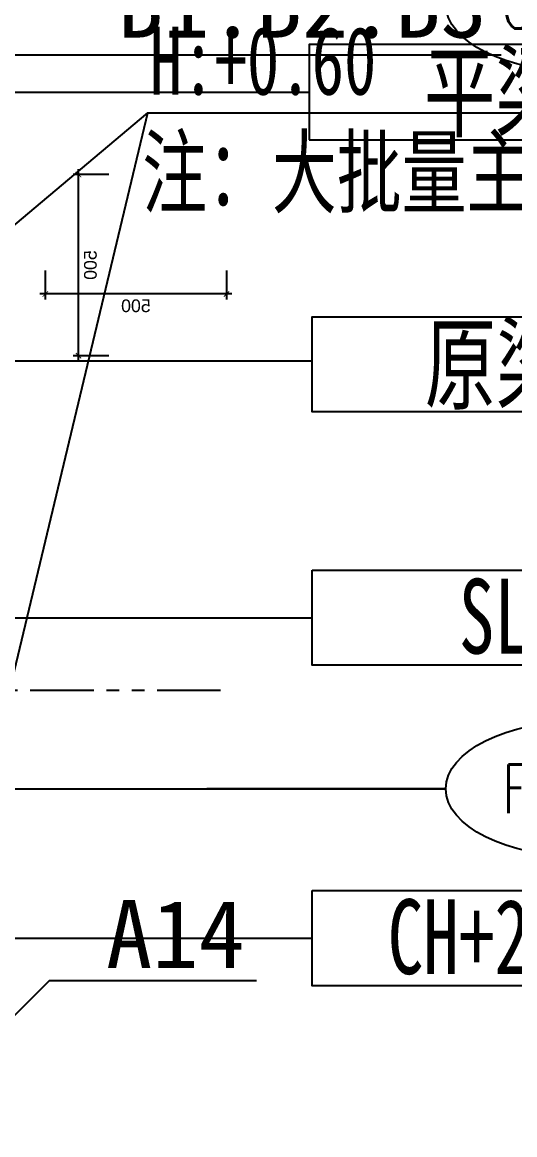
# Model space of a CAD drawing. Header units: millimetres. Extents: x -235126 to 312941, y -228449 to 114042.
# Drawn here: x 3377 to 4737, y -142261 to -139191 of the extents above; entities that cross this region are included whole.
import ezdxf
from ezdxf.enums import TextEntityAlignment as Align

# ---------------------------------------------------------------- set-up
doc = ezdxf.new("R2010")
doc.units = ezdxf.units.MM
doc.header["$LTSCALE"] = 800
doc.linetypes.add('PHANTOM2', pattern=[1.25, 0.625, -0.125, 0.125, -0.125, 0.125, -0.125])
doc.layers.get('DEFPOINTS').update_dxf_attribs({"color": 250})
for name, color, linetype in [('EQUIP-插座', 3, 'Continuous'), ('EQUIP-照明', 3, 'Continuous'), ('FC-BHTACH1-地坪铺砌文字标注', 7, 'Continuous'), ('FF-FURN1-活动家具', 1, 'Continuous'), ('RC-DIM2-灯具尺寸', 7, 'Continuous'), ('RC-天花标高', 7, 'Continuous')]:
    doc.layers.add(name, color=color, linetype=linetype)
doc.styles.get("Standard").update_dxf_attribs({"font": 'arial.ttf'})
doc.styles.add('TXT', font='txt.shx')
doc.styles.add('宋-ZY', font='')
doc.styles.add('宋-图框', font='', dxfattribs={"width": 0.7})
doc.styles.get('宋-ZY').set_extended_font_data('SimSun')
doc.styles.get('宋-图框').set_extended_font_data('SimSun')
doc.dimstyles.new('1比75', dxfattribs={"dimscale": 75, "dimtxt": 2.5, "dimasz": 1, "dimexe": 1, "dimexo": 1.5, "dimgap": 0.5, "dimtad": 1, "dimdec": 0, "dimzin": 0, "dimdsep": 46, "dimtxsty": '宋-图框', "dimblk": 'ARCHTICK', "dimcen": 0.09, "dimdle": 1, "dimclrd": 8, "dimclre": 8, "dimclrt": 2, "dimadec": 0, "dimazin": 0, "dimtfac": 1, "dimtdec": 0, "dimtix": 1, "dimtmove": 2, "dimatfit": 3, "dimldrblk": 'DOT', "dimfxl": 1, "dimtolj": 1, "dimtzin": 0, "dimlwd": -1, "dimlwe": -1, "dimarcsym": 0})
doc.dimstyles.new('1：10', dxfattribs={"dimscale": 10, "dimtxt": 3.5, "dimasz": 1.5, "dimexe": 1.5, "dimexo": 1.5, "dimgap": 1.5, "dimtad": 1, "dimdec": 0, "dimzin": 0, "dimdsep": 46, "dimtxsty": 'Standard', "dimblk": 'ARCHTICK', "dimcen": 0, "dimdle": 1.5, "dimclrd": 8, "dimclre": 8, "dimclrt": 7, "dimadec": 0, "dimazin": 0, "dimtfac": 1, "dimtdec": 0, "dimtmove": 2, "dimatfit": 3, "dimldrblk": 'DOT', "dimfxl": 1, "dimtolj": 1, "dimtzin": 0, "dimarcsym": 0})

# ---------------------------------------------------------------- blocks, each defined once
blk = doc.blocks.new('_ArchTick')
at = {"color": 0, "linetype": 'ByBlock', "const_width": 0.15}
blk.add_lwpolyline([(-0.5, -0.5), (0.5, 0.5)], dxfattribs=at)
blk = doc.blocks.new('*D192')
at = {"layer": 'DEFPOINTS', "color": 8, "lineweight": -2, "transparency": 16777216}
for p, q in [((51188.9, 19229), (51188.9, 19308.7)), ((51688.9, 19229), (51688.9, 19308.7)), ((51173.9, 19293.7), (51703.9, 19293.7))]:
    blk.add_line(p, q, dxfattribs=at)
at = {"layer": 'DEFPOINTS', "color": 0, "transparency": 16777216}
for p in [(51688.9, 19293.7), (51188.9, 19214), (51688.9, 19214)]:
    blk.add_point(p, dxfattribs=at)
at = {"layer": 'DEFPOINTS', "color": 8, "lineweight": -2, "transparency": 16777216, "xscale": 15, "yscale": 15, "zscale": 15, "rotation": 180}
blk.add_blockref('_ArchTick', (51188.9, 19293.7), dxfattribs=at)
at = {"layer": 'DEFPOINTS', "color": 8, "lineweight": -2, "transparency": 16777216, "xscale": 15, "yscale": 15, "zscale": 15}
blk.add_blockref('_ArchTick', (51688.9, 19293.7), dxfattribs=at)
at = {"layer": 'DEFPOINTS', "color": 7, "transparency": 16777216, "insert": (51438.9, 19326.6), "char_height": 35, "attachment_point": 5}
blk.add_mtext('\\A1;500', dxfattribs=at)
blk = doc.blocks.new('_Dot')
at = {"color": 0, "linetype": 'ByBlock', "lineweight": -2}
blk.add_line((-0.5, 0), (-1, 0), dxfattribs=at)
at = {"color": 0, "linetype": 'ByBlock', "const_width": 0.5}
blk.add_lwpolyline([(-0.25, 0, 1), (0.25, 0, 1)], format="xyb", close=True, dxfattribs=at)
blk = doc.blocks.new('*D191')
at = {"layer": 'DEFPOINTS', "color": 8, "lineweight": -2, "transparency": 16777216}
for p, q in [((51513.4, 19464), (51612.2, 19464)), ((51597.2, 19479), (51597.2, 18949)), ((51513.4, 18964), (51612.2, 18964))]:
    blk.add_line(p, q, dxfattribs=at)
at = {"layer": 'DEFPOINTS', "color": 0, "transparency": 16777216}
for p in [(51498.4, 19464), (51498.4, 18964), (51597.2, 18964)]:
    blk.add_point(p, dxfattribs=at)
at = {"layer": 'DEFPOINTS', "color": 8, "lineweight": -2, "transparency": 16777216, "xscale": 15, "yscale": 15, "zscale": 15}
for p, rotation in [((51597.2, 19464), 90), ((51597.2, 18964), 270)]:
    blk.add_blockref('_ArchTick', p, dxfattribs=dict(at, rotation=rotation))
at = {"layer": 'DEFPOINTS', "color": 7, "transparency": 16777216, "insert": (51564.3, 19214), "char_height": 35, "attachment_point": 5, "rotation": 90}
blk.add_mtext('\\A1;500', dxfattribs=at)
blk = doc.blocks.new('MARK-ME-M1')
blk.add_ellipse((5, 0), major_axis=(5, 0), ratio=0.5)
at = {"color": 7, "style": '宋-ZY'}
blk.add_attdef('材料', text='', height=2.5, dxfattribs=at).set_placement((11.2, 0), align=Align.MIDDLE_LEFT)
blk.add_attdef('MA-XX', text='', height=1.875, dxfattribs=at).set_placement((5, 0), align=Align.MIDDLE_CENTER)
blk = doc.blocks.new('CH+-')
at = {"color": 2}
blk.add_lwpolyline([(16.13, -1.75), (0, -1.75), (0, 1.75), (16.13, 1.75)], close=True, dxfattribs=at)
at = {"color": 4, "ltscale": 2, "width": 0.7}
blk.add_attdef('CH+2.400', text='', height=3.5, dxfattribs=at).set_placement((8.173, 0.006), align=Align.MIDDLE_CENTER)
blk = doc.blocks.new('fjfgjgfdfj')
at = {"layer": 'DEFPOINTS'}
dim = blk.add_linear_dim(base=(68218.9, 22194.5), p1=(68120.1, 22694.5), p2=(68120.1, 22194.5), angle=90, dimstyle='1：10', dxfattribs=at)
dim.commit()
dim.dimension.update_dxf_attribs({"geometry": '*D191', "text_midpoint": (68186, 22444.5), "insert": (16621.7, 3230.5)})
dim = blk.add_linear_dim(base=(68310.6, 22524.2), p1=(67810.6, 22444.5), p2=(68310.6, 22444.5), dimstyle='1：10', dxfattribs=at)
dim.commit()
dim.dimension.update_dxf_attribs({"geometry": '*D192', "text_midpoint": (68060.6, 22557.1), "insert": (16621.7, 3230.5)})

msp = doc.modelspace()

# ---------------------------------------------------------------- linework, layer by layer
at = {"layer": 'EQUIP-插座', "color": 7}
msp.add_line((3049.2, -142260.5), (3723.7, -139441.4), dxfattribs=at)
msp.add_lwpolyline([(3049.2, -140008.2), (3723.7, -139441.4), (6397, -139441.4)], dxfattribs=at)
at = {"layer": 'EQUIP-照明'}
for points in [[(674.2, -139551.6), (1325.9, -139281.2), (4699.4, -139281.2)], [(3049.2, -142236.6), (3452.3, -141834.5), (4024.4, -141834.5)]]:
    msp.add_lwpolyline(points, dxfattribs=at)
at = {"layer": 'RC-DIM2-灯具尺寸', "color": 75, "linetype": 'PHANTOM2', "ltscale": 0.35}
msp.add_line((3924.6, -141034.6), (-805, -141034.6), dxfattribs=at)

# ---------------------------------------------------------------- block references
at = {"layer": 'FC-BHTACH1-地坪铺砌文字标注'}
ref = msp.add_blockref('MARK-ME-M1', (4546.5, -139141.4), dxfattribs=dict(at, xscale=75, yscale=75, zscale=75))
ref.add_attrib('材料', '800*800地砖', dxfattribs={"layer": '0', "color": 7, "height": 187.5, "style": '宋-ZY'}).set_placement((5386.5, -139141.4), align=Align.MIDDLE_LEFT)
ref.add_attrib('MA-XX', 'CT-01', dxfattribs={"layer": '0', "color": 2, "height": 135, "style": 'TXT', "width": 0.75}).set_placement((4921.5, -139141.4), align=Align.MIDDLE_CENTER)
ref = msp.add_blockref('MARK-ME-M1', (4546.5, -141306.2), dxfattribs=dict(at, xscale=75, yscale=75, zscale=75))
ref.add_attrib('材料', '木地板', dxfattribs={"layer": '0', "color": 7, "height": 187.5, "style": '宋-ZY'}).set_placement((5386.5, -141306.2), align=Align.MIDDLE_LEFT)
ref.add_attrib('MA-XX', 'FL-01', dxfattribs={"layer": '0', "color": 2, "height": 135, "style": 'TXT', "width": 0.75}).set_placement((4921.5, -141306.2), align=Align.MIDDLE_CENTER)
at = {"layer": 'FF-FURN1-活动家具', "xscale": -1, "rotation": 180.0000000267143}
msp.add_blockref('fjfgjgfdfj', (-71751.7, -117416.7), dxfattribs=at)
at = {"layer": 'RC-天花标高'}
ref = msp.add_blockref('CH+-', (5379, -139384.2), dxfattribs=dict(at, xscale=-75, yscale=75, zscale=75))
ref.add_attrib('CH+2.400', '平梁底', dxfattribs={"layer": '0', "color": 7, "ltscale": 2, "height": 206.25, "style": '宋-ZY', "width": 0.7}).set_placement((4781.2, -139383.8), align=Align.MIDDLE_CENTER)
ref = msp.add_blockref('CH+-', (4178, -140135), dxfattribs=dict(at, xscale=75, yscale=75, zscale=75))
ref.add_attrib('CH+2.400', '原梁底', dxfattribs={"layer": '0', "color": 7, "ltscale": 2, "height": 206.25, "style": '宋-ZY', "width": 0.7}).set_placement((4783.8, -140134.5), align=Align.MIDDLE_CENTER)
ref = msp.add_blockref('CH+-', (5387.8, -140834), dxfattribs=dict(at, xscale=75, yscale=75, zscale=75, rotation=180))
ref.add_attrib('CH+2.400', 'SLAN', dxfattribs={"layer": '0', "color": 7, "ltscale": 2, "height": 206.25, "style": '宋-ZY', "width": 0.7}).set_placement((4778.8, -140829.9), align=Align.MIDDLE_CENTER)
ref = msp.add_blockref('CH+-', (5387.8, -141718), dxfattribs=dict(at, xscale=75, yscale=75, zscale=75, rotation=180))
ref.add_attrib('CH+2.400', 'CH+2.550', dxfattribs={"layer": '0', "color": 7, "ltscale": 2, "height": 206.25, "style": '宋-ZY', "width": 0.7}).set_placement((4778.8, -141713.9), align=Align.MIDDLE_CENTER)

# ---------------------------------------------------------------- texts
at = {"layer": 'EQUIP-插座', "color": 7, "style": '宋-图框', "width": 0.7}
msp.add_text('H:+0.60', height=187.5, dxfattribs=at).set_placement((3729.7, -139391.2))
at = {"layer": 'EQUIP-插座', "color": 0, "style": '宋-图框', "width": 0.7}
msp.add_text('注：大批量主人房插座需2100mm', height=187.5, dxfattribs=at).set_placement((3708.4, -139698.6))
at = {"layer": 'EQUIP-照明', "char_height": 187.5, "attachment_point": 4, "line_spacing_factor": 0.84, "style": '宋-ZY'}
for s, insert in [('B1.B2.B3', (3639.2, -139141.5)), ('A14', (3608.7, -141706.9))]:
    msp.add_mtext(s, dxfattribs=dict(at, insert=insert))

# ---------------------------------------------------------------- leaders
at = {"layer": 'FC-BHTACH1-地坪铺砌文字标注'}
for points in [[(-1834.1, -141306.2), (4546.5, -141306.2), (3886.8, -141306.2)], [(314.9, -141306.2), (3749, -141306.2), (4546.5, -141306.2)]]:
    msp.add_leader(points, dimstyle='1比75', override={"dimtad": 0, "dimfxl": 2.5}, dxfattribs=at)
at = {"layer": 'RC-天花标高'}
for points in [[(1264.6, -139384.2), (3949.2, -139384.2), (4169.2, -139384.2)], [(-2645, -139580), (-2645, -140125.7), (4178, -140125.7)], [(1923, -140834), (4178, -140834)], [(2875, -141718), (4178, -141718)]]:
    msp.add_leader(points, dimstyle='1比75', override={"dimtad": 0}, dxfattribs=at)

doc.saveas('drawing.dxf')
